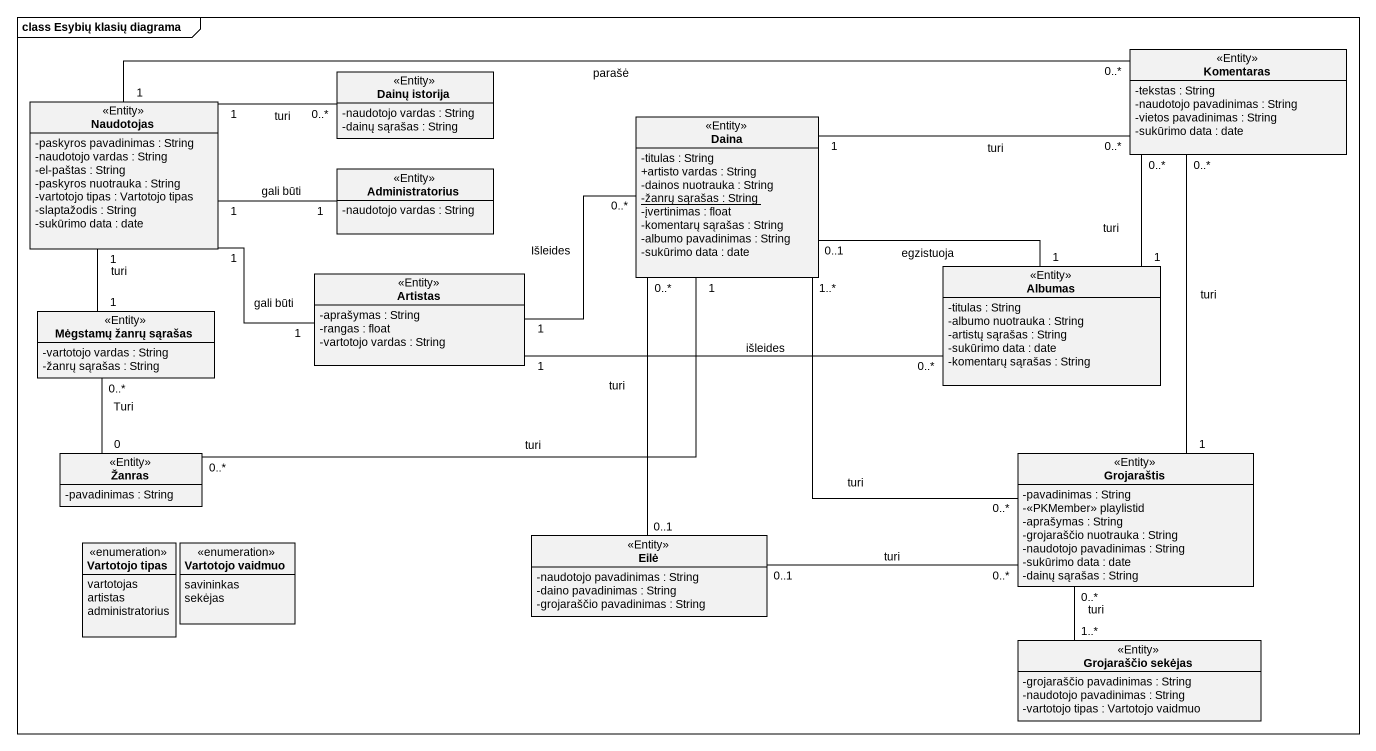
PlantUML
@startuml
mainframe class Esybių klasių diagrama
hide circle
hide empty members
skinparam classAttributeIconSize 0
class "Dainų istorija" as Dainų_istorija <<Entity>> {
  -naudotojo vardas : String
  -dainų sąrašas : String
}
class Komentaras <<Entity>> {
  -tekstas : String
  -naudotojo pavadinimas : String
  -vietos pavadinimas : String
  -sukūrimo data : date
}
class Naudotojas <<Entity>> {
  -paskyros pavadinimas : String
  -naudotojo vardas : String
  -el-paštas : String
  -paskyros nuotrauka : String
  -vartotojo tipas : Vartotojo tipas
  -slaptažodis : String
  -sukūrimo data : date
}
class Daina <<Entity>> {
  -titulas : String
  +artisto vardas : String
  -dainos nuotrauka : String
  {static} -žanrų sąrašas : String
  -įvertinimas : float
  -komentarų sąrašas : String
  -albumo pavadinimas : String
  -sukūrimo data : date
}
class Administratorius <<Entity>> {
  -naudotojo vardas : String
}
class Artistas <<Entity>> {
  -aprašymas : String
  -rangas : float
  -vartotojo vardas : String
}
class Albumas <<Entity>> {
  -titulas : String
  -albumo nuotrauka : String
  -artistų sąrašas : String
  -sukūrimo data : date
  -komentarų sąrašas : String
}
class "Mėgstamų žanrų sąrašas" as Mėgstamų_žanrų_sąrašas <<Entity>> {
  -vartotojo vardas : String
  -žanrų sąrašas : String
}
class Žanras <<Entity>> {
  -pavadinimas : String
}
class Grojaraštis <<Entity>> {
  -pavadinimas : String
  -<<PKMember>> playlistid
  -aprašymas : String
  -grojaraščio nuotrauka : String
  -naudotojo pavadinimas : String
  -sukūrimo data : date
  -dainų sąrašas : String
}
enum "Vartotojo tipas" as Vartotojo_tipas {
  vartotojas
  artistas
  administratorius
}
enum "Vartotojo vaidmuo" as Vartotojo_vaidmuo {
  savininkas
  sekėjas
}
class Eilė <<Entity>> {
  -naudotojo pavadinimas : String
  -daino pavadinimas : String
  -grojaraščio pavadinimas : String
}
class "Grojaraščio sekėjas" as Grojaraščio_sekėjas <<Entity>> {
  -grojaraščio pavadinimas : String
  -naudotojo pavadinimas : String
  -vartotojo tipas : Vartotojo vaidmuo
}
Komentaras "0..*" -- "1" Grojaraštis : turi
Naudotojas "1" -right- "0..*" Dainų_istorija : turi
Naudotojas "1" -right- "0..*" Komentaras : parašė
Naudotojas "1" -right- "1" Administratorius : gali būti
Naudotojas "1" -right- "1" Artistas : gali būti
Naudotojas "1" -- "1" Mėgstamų_žanrų_sąrašas : turi
Daina "1" -right- "0..*" Komentaras : turi
Daina "0..1" -right- "1" Albumas : egzistuoja
Daina "1" -left- "0..*" Žanras : turi
Daina "1..*" -- "0..*" Grojaraštis : turi
Artistas "1" -right- "0..*" Daina : Išleides
Artistas "1" -right- "0..*" Albumas : išleides
Albumas "1" -up- "0..*" Komentaras : turi
Mėgstamų_žanrų_sąrašas "0..*" -- "0" Žanras : Turi
Grojaraštis "0..*" -left- "0..1" Eilė : turi
Grojaraštis "0..*" -- "1..*" Grojaraščio_sekėjas : turi
Eilė "0..1" -up- "0..*" Daina : turi
@enduml
